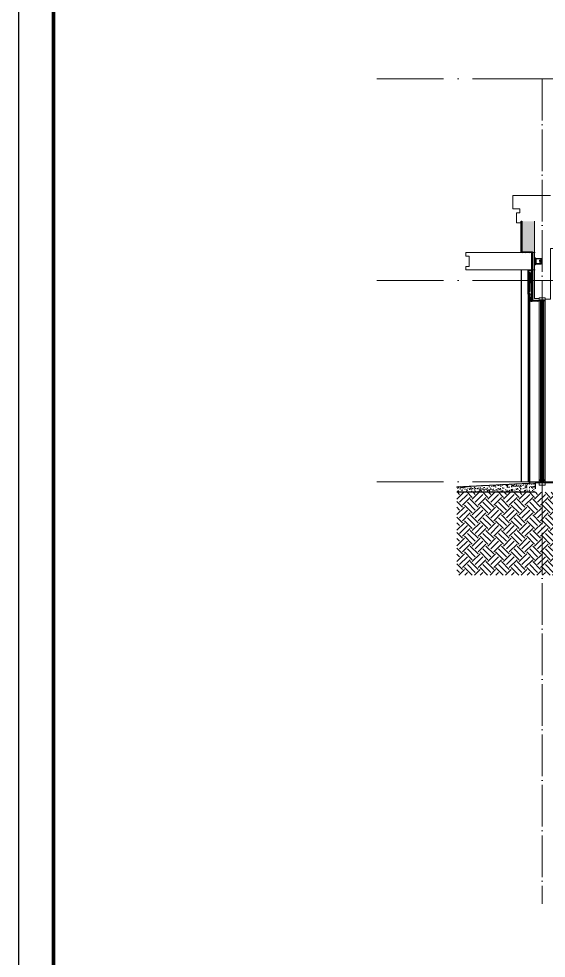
# Model space of a CAD drawing. Extents: x -518115 to 1124316, y -209821 to 1628073.
# Drawn here: x 947430 to 955022, y -99287 to -85763 of the extents above; entities that cross this region are included whole.
import ezdxf

# ---------------------------------------------------------------- set-up
doc = ezdxf.new("R2010")
doc.units = 0
doc.header["$LTSCALE"] = 1000
doc.header["$MEASUREMENT"] = 0
doc.linetypes.add('DOTE', pattern=[2.42, 2, -0.2, 0.02, -0.2])
for name, color, linetype, lineweight in [('DOTE', 19, 'DOTE', 9), ('PUB_HATCH', 8, 'Continuous', 9), ('S_WINDOW', 144, 'Continuous', 15), ('内粉刷', 37, 'Continuous', 9), ('填充', 251, 'Continuous', 5), ('栏杆', 163, 'Continuous', 5), ('立面-普通轮廓', 7, 'Continuous', 18), ('细细', 250, 'Continuous', 0)]:
    doc.layers.add(name, color=color, linetype=linetype, lineweight=lineweight)
doc.layers.add('yichutu', color=7, linetype='Continuous', true_color=0xffffff, plot=False)
for name, color, linetype in [('图框', 140, 'Continuous'), ('看线', 251, 'Continuous'), ('立面', 73, 'Continuous'), ('立面-看线', 251, 'Continuous')]:
    doc.layers.add(name, color=color, linetype=linetype)
pattern_1 = [(315, (-49501.117, -619292.1177), (-1.767766953, -1.767766953), []), (315, (-49499.9384, -619292.1177), (-1.767766953, -1.767766953), [])]
pattern_2 = [(315, (-49501.1156, -621995.5534), (-1.767766953, -1.767766953), []), (315, (-49499.937, -621995.5534), (-1.767766953, -1.767766953), [])]

# ---------------------------------------------------------------- blocks, each defined once
blk = doc.blocks.new('A$C657A2A31')
at = {"layer": '栏杆', "color": 5}
for p, q in [((0, 0), (6, 0)), ((0, -100), (0, 0)), ((6, 0), (6, -100)), ((6, -100), (0, -100)), ((84, -10), (12, -10)), ((12, -22), (12, -78)), ((84, -90), (12, -90)), ((77, -16), (18, -16)), ((77, -84), (18, -84)), ((60, -36), (60, -42)), ((80, -36), (60, -36)), ((87, -42), (60, -42)), ((60, -59), (60, -65)), ((87, -59), (60, -59)), ((80, -65), (60, -65)), ((83, -33), (83, -22)), ((83, -68), (83, -78)), ((90, -16), (90, -39)), ((90, -84), (90, -62))]:
    blk.add_line(p, q, dxfattribs=at)
for centre, radius, start, end in [((12, -16), 6, 90, 180), ((12, -84), 6, 180, 270), ((18, -22), 6, 90, 180), ((18, -78), 6, 180, 270), ((77, -22), 6, 0, 90), ((77, -78), 6, 270, 0), ((80, -33), 3, 270, 0), ((80, -68), 3, 0, 90), ((84, -16), 6, 0, 90), ((84, -84), 6, 270, 0), ((87, -39), 3, 270, 0), ((87, -62), 3, 0, 90)]:
    blk.add_arc(centre, radius, start, end, dxfattribs=at)
blk = doc.blocks.new('yct-841-594-84100-59399.9999999999-100-1000.0')
at = {"layer": 'yichutu', "color": 7, "true_color": 0xffffff}
blk.add_lwpolyline([(0, 0), (0, 59400), (84100, 59400), (84100, 0)], close=True, dxfattribs=at)
blk = doc.blocks.new('A$C549D2611')
at = {"layer": '图框'}
blk.add_lwpolyline([(0, 0), (42050, 0), (42050, -29700), (0, -29700)], close=True, dxfattribs=at)
blk.add_lwpolyline([(0, 0), (42050, 0), (42050, -29700), (0, -29700)], close=True, dxfattribs=at)
at = {"layer": '图框', "const_width": 50}
blk.add_lwpolyline([(41550, -29200), (41550, -500), (1250, -500), (1250, -29200)], close=True, dxfattribs=at)

msp = doc.modelspace()

# ---------------------------------------------------------------- hatches: boundary and pattern name
h = msp.add_hatch()
h.set_pattern_fill('ANSI34', color=1, style=0, double=1)
h.set_pattern_definition([(45, (-331569.553, -601929.199), (-6.73519209, 6.73519209), []), (45, (-331567.308, -601929.199), (-6.73519209, 6.73519209), []), (45, (-331565.063, -601929.199), (-6.73519209, 6.73519209), []), (45, (-331562.818, -601929.199), (-6.73519209, 6.73519209), [])])
h.paths.add_polyline_path([(954813.3, -89128.4), (954813.3, -89828.4), (954918.3, -89828.4), (954918.3, -89818.4), (954823.3, -89818.4), (954823.3, -89118.4), (954673.3, -89118.4), (954673.3, -88678.4), (954663.3, -88678.4), (954663.3, -89128.4)])
at = {"layer": '填充'}
h = msp.add_hatch(dxfattribs=at)
h.set_pattern_fill('AR-CONC', color=256, scale=50, style=0)
h.set_pattern_definition([(50, (-13632734.67, -5448336.135), (91.0923345, -7.96954277), [9.525, -104.775]), (355, (-13632734.67, -5448336.135), (-17.621413, 95.52832144), [7.62, -83.82]), (100.451, (-13632727.08, -5448336.8), (73.47125083, 87.5583439), [8.095, -89.045]), (46.1842, (-13632734.67, -5448310.73), (135.53952045, -21.021164), [14.2875, -157.1625]), (96.6356, (-13632723.37, -5448312.49), (118.7021172, 123.712778), [12.1425, -133.5675]), (351.184, (-13632734.67, -5448310.73), (118.7023029, 123.7125589), [11.43, -125.73]), (21, (-13632721.97, -5448317.085), (75.8074399, -51.13275926), [9.525, -104.775]), (326, (-13632721.97, -5448317.085), (30.9010142, 92.09398306), [7.62, -83.82]), (71.4514, (-13632715.65, -5448321.35), (106.7082454, 40.96142886), [8.095, -89.045]), (37.5, (-13632734.67, -5448336.135), (1.544301625, 42.277519437), [0, -82.804, 0, -85.09, 0, -84.1375]), (7.5, (-13632734.67, -5448336.135), (33.40983126, 50.09028741), [0, -48.514, 0, -80.899, 0, -32.0675]), (327.5, (-13632762.99, -5448336.135), (67.79529758, -2.864372), [0, -31.75, 0, -99.06, 0, -131.445]), (317.5, (-13632775.69, -5448336.135), (74.0645907, 12.71324552), [0, -41.275, 0, -65.786, 0, -93.345])])
h.paths.add_polyline_path([(953736.3, -92499.7), (953736.3, -92578), (954863.3, -92578.1), (954863.3, -92443.6)])
h = msp.add_hatch(dxfattribs=at)
h.set_pattern_fill('EARTH', color=250, scale=50, angle=45, style=0)
h.set_pattern_definition([(45, (-1233.02, -106908.36), (0, 224.506403), [158.75, -158.75]), (45, (-1275.12, -106866.27), (0, 224.506403), [158.75, -158.75]), (45, (-1317.21, -106824.17), (0, 224.506403), [158.75, -158.75]), (135, (-1317.21, -106796.11), (-224.506403, 0), [158.75, -158.75]), (135, (-1275.12, -106754.01), (-224.506403, 0), [158.75, -158.75]), (135, (-1233.02, -106711.92), (-224.506403, 0), [158.75, -158.75])])
edge = h.paths.add_edge_path()
edge.add_line((953736.3, -92578.4), (953736.3, -93771.7))
edge.add_line((953736.3, -93771.7), (957813.3, -93771.9))
edge.add_line((957813.3, -93775.1), (957813.3, -92581.8))
edge.add_line((957813.3, -92581.8), (953736.3, -92578.4))
at = {"layer": '立面'}
h = msp.add_hatch(dxfattribs=at)
h.set_pattern_fill('ANSI31', color=251, scale=2)
h.set_pattern_definition([(45, (169379.3957, -479029.3856), (-2.24506403, 2.24506403), [])])
h.paths.add_polyline_path([(954813.3, -89378.4), (954813.4, -89828.4), (954783.5, -89828.4), (954783.4, -89728.1), (954763.4, -89728.1), (954763.4, -89678.1), (954783.4, -89678.1), (954783.6, -89428.3), (954763.3, -89428.1), (954763.3, -89378.4)])
h.paths.add_polyline_path([(954793.6, -89418.4), (954773.3, -89418.2), (954773.3, -89388.4), (954813.3, -89388.4), (954813.4, -89818.4), (954793.4, -89818.4), (954793.5, -89718.1), (954773.4, -89718.1), (954773.4, -89688.1), (954793.4, -89688.1)], flags=16)
at = {"layer": '立面-看线'}
h = msp.add_hatch(dxfattribs=at)
h.set_pattern_fill('HONEY', color=256, scale=7)
h.set_pattern_definition([(0, (-331569.553, -601929.199), (16.66875, 9.623705), [11.1125, -22.225]), (120, (-331569.553, -601929.199), (-16.66874801, 9.62370845), [11.1125, -22.225]), (60, (-331569.553, -601929.199), (1.99e-06, 19.24741345), [-22.225, 11.1125])])
h.paths.add_polyline_path([(954853.7, -88678.5), (954673.3, -88678.4), (954673.5, -89118.4), (954823.1, -89118.4), (954822.8, -89818.4), (954917.7, -89818.4), (954918.3, -89788.4), (954853.3, -89788.4), (954852.8, -89138.4), (954853.3, -89138.5)])
at = {"layer": '细细'}
h = msp.add_hatch(dxfattribs=at)
h.set_pattern_fill('金属', color=256, style=0)
h.set_pattern_definition(pattern_1)
h.paths.add_polyline_path([(955008.3, -89823.4), (954988.3, -89823.4), (954988.3, -89809.9), (954938.3, -89809.9), (954938.3, -89823.4), (954918.3, -89823.4), (954918.3, -89778.4), (955008.3, -89778.4)])
h.paths.add_polyline_path([(954990.3, -89807.9), (954990.3, -89821.4), (955006.3, -89821.4), (955006.3, -89780.4), (954920.3, -89780.4), (954920.3, -89821.4), (954936.3, -89821.4), (954936.3, -89807.9)], flags=16)
h = msp.add_hatch(dxfattribs=at)
h.set_pattern_fill('金属', color=256, style=0)
h.set_pattern_definition(pattern_1)
h.paths.add_polyline_path([(954940.8, -89811.9), (954940.8, -89836.9), (954952.8, -89836.9), (954952.8, -89826.9), (954973.8, -89826.9), (954973.8, -89836.9), (954985.8, -89836.9), (954985.8, -89811.9)])
h.paths.add_polyline_path([(954983.8, -89813.9), (954983.8, -89834.9), (954975.8, -89834.9), (954975.8, -89824.9), (954950.8, -89824.9), (954950.8, -89834.9), (954942.8, -89834.9), (954942.8, -89813.9)], flags=16)
h = msp.add_hatch(color=256, dxfattribs=at)
edge = h.paths.add_edge_path()
edge.add_line((954967.8, -89826.9), (954967.8, -89838.9))
edge.add_arc((954963.3, -89847.2), 9.44, 61.51755, 118.48245)
edge.add_line((954958.8, -89838.9), (954958.8, -89826.9))
edge.add_arc((954963.3, -89818.6), 9.44, 241.51755, 298.48245)
h = msp.add_hatch(dxfattribs=at)
h.set_pattern_fill('金属', color=256, style=0)
h.set_pattern_definition(pattern_2)
h.paths.add_polyline_path([(955008.3, -92398.6), (954988.3, -92398.6), (954988.3, -92412.1), (954938.3, -92412.1), (954938.3, -92398.6), (954918.3, -92398.6), (954918.3, -92443.6), (955008.3, -92443.6)])
h.paths.add_polyline_path([(954990.3, -92414.1), (954990.3, -92400.6), (955006.3, -92400.6), (955006.3, -92441.6), (954920.3, -92441.6), (954920.3, -92400.6), (954936.3, -92400.6), (954936.3, -92414.1)], flags=16)
h = msp.add_hatch(dxfattribs=at)
h.set_pattern_fill('金属', color=256, style=0)
h.set_pattern_definition(pattern_2)
h.paths.add_polyline_path([(954940.8, -92410.1), (954940.8, -92385.1), (954952.8, -92385.1), (954952.8, -92395.1), (954973.8, -92395.1), (954973.8, -92385.1), (954985.8, -92385.1), (954985.8, -92410.1)])
h.paths.add_polyline_path([(954983.8, -92408.1), (954983.8, -92387.1), (954975.8, -92387.1), (954975.8, -92397.1), (954950.8, -92397.1), (954950.8, -92387.1), (954942.8, -92387.1), (954942.8, -92408.1)], flags=16)
h = msp.add_hatch(color=256, dxfattribs=at)
edge = h.paths.add_edge_path()
edge.add_line((954967.8, -92395.1), (954967.8, -92383.1))
edge.add_arc((954963.3, -92374.8), 9.44, 241.51755, 298.48245, ccw=False)
edge.add_line((954958.8, -92383.1), (954958.8, -92395.1))
edge.add_arc((954963.3, -92403.4), 9.44, 61.51755, 118.48245, ccw=False)

# ---------------------------------------------------------------- linework, layer by layer
at = {"color": 1}
msp.add_lwpolyline([(954673.3, -88678.4), (954673.3, -89118.4), (954823.3, -89118.4), (954823.3, -89818.4), (954918.3, -89818.4), (954918.3, -89828.4), (954813.3, -89828.4), (954813.3, -89128.4), (954663.3, -89128.4), (954663.3, -88678.4), (954673.3, -88678.4)], dxfattribs=at)
at = {"layer": 'DOTE', "linetype": 'DOTE'}
for p, q in [((968063.4, -86628.4), (952586.3, -86628.4)), ((968063.4, -89528.4), (952586.3, -89528.4)), ((968063.4, -92428.4), (952586.3, -92428.4))]:
    msp.add_line(p, q, dxfattribs=at)
at = {"layer": 'DOTE', "linetype": 'DOTE', "ltscale": 0.3}
msp.add_line((954963.3, -86628.4), (954963.3, -98505.4), dxfattribs=at)
at = {"layer": 'PUB_HATCH', "color": 215, "true_color": 0xa953a0}
msp.add_lwpolyline([(954853.7, -88678.4), (954853.3, -89138.4), (954853.3, -89138.4), (954853.3, -89788.4), (954918.3, -89788.4)], dxfattribs=at)
at = {"layer": 'S_WINDOW'}
for p, q in [((954918.3, -92398.6), (954918.3, -89823.4)), ((954940.8, -92385.1), (954940.8, -89836.9)), ((954985.8, -92385.1), (954985.8, -89836.9)), ((955008.3, -92398.6), (955008.3, -89823.4))]:
    msp.add_line(p, q, dxfattribs=at)
for points in [[(954918.3, -89778.4), (954918.3, -89823.4), (954938.3, -89823.4), (954938.3, -89809.9), (954988.3, -89809.9), (954988.3, -89823.4), (955008.3, -89823.4), (955008.3, -89778.4)], [(954920.3, -89780.4), (954920.3, -89821.4), (954936.3, -89821.4), (954936.3, -89807.9), (954990.3, -89807.9), (954990.3, -89821.4), (955006.3, -89821.4), (955006.3, -89780.4)], [(954940.8, -89811.9), (954940.8, -89836.9), (954952.8, -89836.9), (954952.8, -89826.9), (954973.8, -89826.9), (954973.8, -89836.9), (954985.8, -89836.9), (954985.8, -89811.9)], [(954942.8, -89813.9), (954942.8, -89834.9), (954950.8, -89834.9), (954950.8, -89824.9), (954975.8, -89824.9), (954975.8, -89834.9), (954983.8, -89834.9), (954983.8, -89813.9)], [(954918.3, -92443.6), (954918.3, -92398.6), (954938.3, -92398.6), (954938.3, -92412.1), (954988.3, -92412.1), (954988.3, -92398.6), (955008.3, -92398.6), (955008.3, -92443.6)], [(954918.3, -92443.6), (955008.3, -92443.6), (955008.3, -92478.4), (954918.3, -92478.4)], [(954920.3, -92441.6), (954920.3, -92400.6), (954936.3, -92400.6), (954936.3, -92414.1), (954990.3, -92414.1), (954990.3, -92400.6), (955006.3, -92400.6), (955006.3, -92441.6)], [(954940.8, -92410.1), (954940.8, -92385.1), (954952.8, -92385.1), (954952.8, -92395.1), (954973.8, -92395.1), (954973.8, -92385.1), (954985.8, -92385.1), (954985.8, -92410.1)], [(954942.8, -92408.1), (954942.8, -92387.1), (954950.8, -92387.1), (954950.8, -92397.1), (954975.8, -92397.1), (954975.8, -92387.1), (954983.8, -92387.1), (954983.8, -92408.1)]]:
    msp.add_lwpolyline(points, close=True, dxfattribs=at)
at = {"layer": '内粉刷'}
msp.add_line((954863.3, -92443.6), (957363.4, -92443.4), dxfattribs=at)
for points in [[(955083.3, -88308.4), (954543.3, -88308.4), (954543.3, -88498.4), (954643.3, -88498.4), (954643.3, -88558.4), (954593.3, -88558.4), (954593.3, -88698.4), (954662.9, -88698.4)], [(955008.3, -89798.4), (955083.3, -89798.4), (955083.3, -89068.4), (958033.3, -89068.4), (958033.3, -88248.4)]]:
    msp.add_lwpolyline(points, dxfattribs=at)
at = {"layer": '看线', "color": 252}
msp.add_line((954663.3, -89378.4), (954663.3, -92428.4), dxfattribs=at)
at = {"layer": '看线'}
for p, q in [((954763.4, -89678.1), (954763.3, -89428.1)), ((954763.6, -89728.1), (954763.3, -92428.4)), ((954783.3, -89828.4), (954783.3, -92446.1))]:
    msp.add_line(p, q, dxfattribs=at)
at = {"layer": '看线', "color": 32}
for p, q in [((953736.3, -92499.7), (954863.3, -92443.6)), ((954863.3, -92443.6), (954863.3, -92528.4)), ((954863.3, -92443.6), (954863.3, -92528.4)), ((954863.3, -92578.1), (953736.3, -92578))]:
    msp.add_line(p, q, dxfattribs=at)
at = {"layer": '立面', "color": 6}
for points in [[(954813.5, -89828.4), (954783.5, -89828.4), (954783.4, -89728.1), (954763.4, -89728.1), (954763.4, -89678.1), (954783.4, -89678.1), (954783.6, -89428.3), (954763.3, -89428.1), (954763.3, -89378.4), (954813.3, -89378.4)], [(954813.5, -89818.4), (954793.5, -89818.4), (954793.4, -89718.1), (954773.4, -89718.1), (954773.4, -89688.1), (954793.4, -89688.1), (954793.6, -89418.4), (954773.3, -89418.2), (954773.3, -89388.4), (954813.3, -89388.4)]]:
    msp.add_lwpolyline(points, dxfattribs=at)
at = {"layer": '立面-普通轮廓', "color": 4}
msp.add_lwpolyline([(954863.3, -89128.4), (953863.3, -89128.4), (953863.3, -89178.4), (953913.3, -89178.4), (953913.3, -89328.4), (953863.4, -89328.4), (953863.4, -89378.4), (954863.3, -89378.4)], dxfattribs=at)
at = {"layer": '细细'}
for points in [[(954952.8, -89836.9), (954952.8, -92385.1)], [(954958.8, -92383.1), (954958.8, -89826.9)], [(954967.8, -92383.1), (954967.8, -89826.9)], [(954973.8, -89836.9), (954973.8, -92385.1)]]:
    msp.add_lwpolyline(points, dxfattribs=at)
for points in [[(954967.8, -89826.9), (954967.8, -89838.9, 0.2538047), (954958.8, -89838.9), (954958.8, -89826.9, 0.2538047)], [(954967.8, -92395.1), (954967.8, -92383.1, -0.2538047), (954958.8, -92383.1), (954958.8, -92395.1, -0.2538047)]]:
    msp.add_lwpolyline(points, format="xyb", close=True, dxfattribs=at)

# ---------------------------------------------------------------- block references
at = {"rotation": 270}
msp.add_blockref('A$C549D2611', (977130.5, -70226.6), dxfattribs=at)
msp.add_blockref('A$C657A2A31', (954863.3, -89203.2))
at = {"layer": 'yichutu', "xscale": 0.5, "yscale": 0.5, "zscale": 0.5, "rotation": 270}
msp.add_blockref('yct-841-594-84100-59399.9999999999-100-1000.0', (947430.5, -70226.6), dxfattribs=at)

doc.saveas('drawing.dxf')
